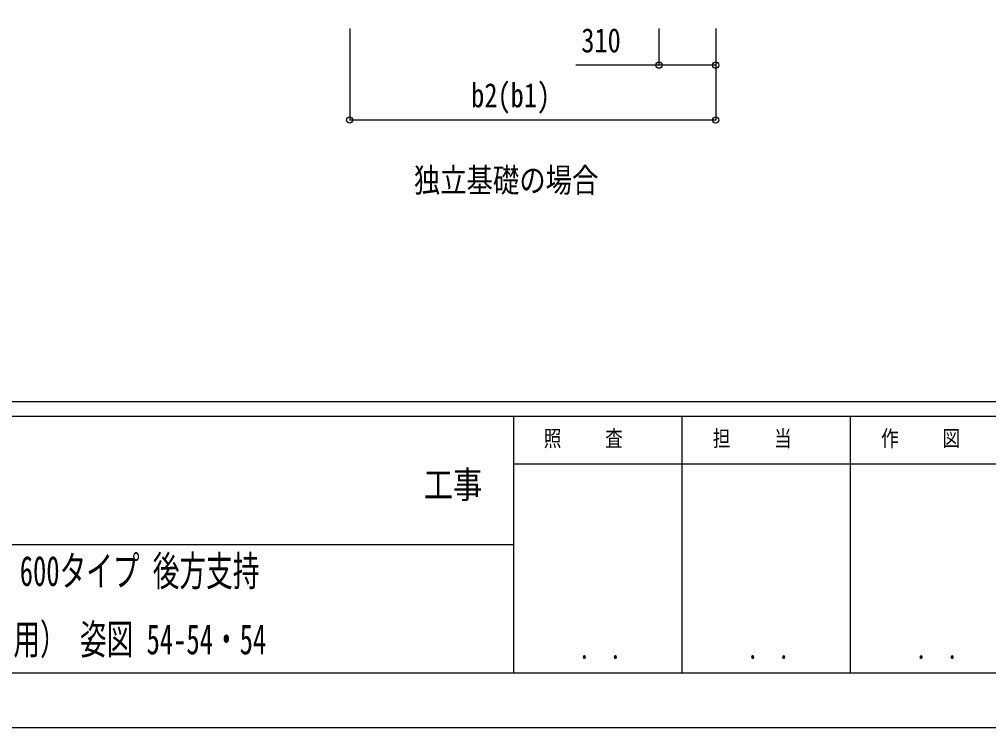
# Model space of a CAD drawing. Units: millimetres, scale not verified. Extents: x -16820 to 16820, y -11880 to 11880.
# Drawn here: x 2480 to 7776, y -11880 to -8010 of the extents above; entities that cross this region are included whole.
import ezdxf
from ezdxf.enums import TextEntityAlignment as Align

# ---------------------------------------------------------------- set-up
doc = ezdxf.new("R2010")
doc.units = ezdxf.units.MM
doc.header["$LTSCALE"] = 50
for name, color, linetype in [('0-2_USER1', 3, 'Continuous'), ('0-6_YKK_D', 6, 'Continuous'), ('0-7_YKK_ZWAK', 7, 'Continuous')]:
    doc.layers.add(name, color=color, linetype=linetype)
doc.styles.add('ＭＳ ゴシック', font='')
doc.styles.get('ＭＳ ゴシック').set_extended_font_data('MS Gothic')

msp = doc.modelspace()

# ---------------------------------------------------------------- linework, layer by layer
at = {"layer": '0-6_YKK_D'}
for p, q in [((4285.08, -8060), (4285.08, -8561)), ((5975.08, -8060), (5975.08, -8261)), ((6285.08, -8060), (6285.08, -8261)), ((6285.08, -8060), (6285.08, -8561)), ((6285.08, -8560), (4285.08, -8560))]:
    msp.add_line(p, q, dxfattribs=at)
msp.add_lwpolyline([(6285.08, -8260), (5975.08, -8260), (5520.68, -8260)], dxfattribs=at)
for centre in [(5975.08, -8260), (6285.08, -8260), (4285.08, -8560), (6285.08, -8560)]:
    msp.add_circle(centre, 17, dxfattribs=at)
at = {"layer": '0-7_YKK_ZWAK'}
for p, q in [((15580.08, -10100), (-15619.92, -10100)), ((5180.08, -10180), (-19.92, -10180)), ((6100.08, -10180), (6100.08, -11580)), ((7020.08, -10180), (7020.08, -11580)), ((7940.08, -10440), (5180.08, -10440)), ((-19.92, -10880), (5180.08, -10880)), ((-19.92, -11580), (5180.08, -11580)), ((5180.08, -11580), (7940.08, -11580))]:
    msp.add_line(p, q, dxfattribs=at)
msp.add_lwpolyline([(-16820, -11880), (16820, -11880), (16820, 11880), (-16820, 11880)], close=True, dxfattribs=at)
msp.add_lwpolyline([(7940.08, -10180), (5180.08, -10180), (5180.08, -11580)], dxfattribs=at)

# ---------------------------------------------------------------- texts
at = {"layer": '0-2_USER1', "style": 'ＭＳ ゴシック'}
for s, height, width, p in [('独立基礎の場合', 132, 0.8, (4635.8, -8994)), ('プレーンルーフ カーポート 600タイプ 後方支持', 164.2, 0.65, (590.21, -11155.33)), ('2台用 間口連結セット（2台用+2台用） 姿図 54-54・54', 164.2, 0.65, (192.24, -11528.67))]:
    msp.add_text(s, height=height, dxfattribs=dict(at, width=width)).set_placement(p, align=Align.BOTTOM_LEFT)
at = {"layer": '0-6_YKK_D', "style": 'ＭＳ ゴシック', "width": 0.8}
for s, p in [('310', (5550.68, -8230)), ('b2(b1)', (4949.08, -8530))]:
    msp.add_text(s, height=132, dxfattribs=at).set_placement(p, align=Align.BOTTOM_LEFT)
at = {"layer": '0-7_YKK_ZWAK', "style": 'ＭＳ ゴシック', "width": 0.8}
for s, height, p in [('照     査', 87.98, (5345.68, -10370)), ('担     当', 87.98, (6268.88, -10370)), ('作     図', 87.98, (7188.88, -10370)), ('工事', 146.6, (4689.33, -10669.86)), ('． ．', 103.7, (5540, -11537.41)), ('． ．', 103.7, (6460, -11537.41)), ('． ．', 103.7, (7380, -11537.41))]:
    msp.add_text(s, height=height, dxfattribs=at).set_placement(p, align=Align.BOTTOM_LEFT)

doc.saveas('drawing.dxf')
